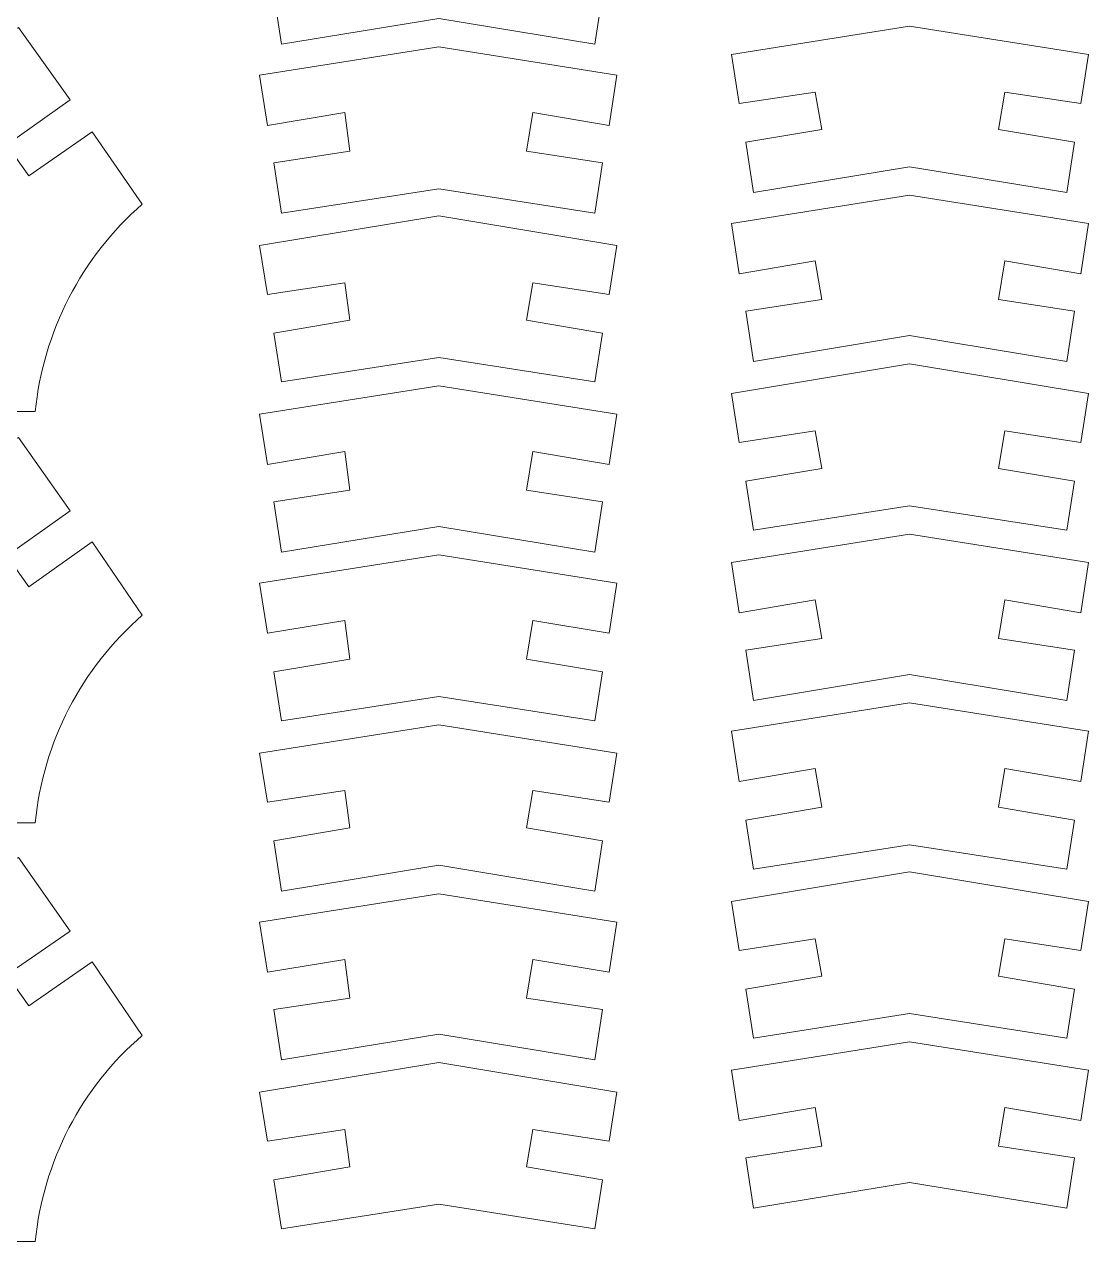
# Model space of a CAD drawing. Header units: centimetres. Extents: x -55.8 to 27.7, y -32.1 to 37.5.
# Drawn here: x -3.16 to 5.1, y -3.17 to 6.28 of the extents above; entities that cross this region are included whole.
import ezdxf

# ---------------------------------------------------------------- set-up
doc = ezdxf.new("R2010")
doc.units = ezdxf.units.CM
doc.header["$MEASUREMENT"] = 0

msp = doc.modelspace()

# ---------------------------------------------------------------- linework, layer by layer
at = {"color": 242, "lineweight": 9}
for points, knots in [([(-1.22, 6.515), (-1.22, 6.515), (-0.63, 6.605), (-0.63, 6.605), (-0.63, 6.605), (-0.63, 6.605), (-0.67, 6.905), (-0.67, 6.905), (-0.67, 6.905), (-0.67, 6.905), (-1.27, 6.815), (-1.27, 6.815), (-1.27, 6.815), (-1.27, 6.815), (-1.33, 7.195), (-1.33, 7.195), (-1.33, 7.195), (-1.33, 7.195), (0.06, 7.415), (0.06, 7.415), (0.06, 7.415), (0.06, 7.415), (1.44, 7.195), (1.44, 7.195), (1.44, 7.195), (1.44, 7.195), (1.38, 6.815), (1.38, 6.815), (1.38, 6.815), (1.38, 6.815), (0.79, 6.905), (0.79, 6.905), (0.79, 6.905), (0.79, 6.905), (0.74, 6.605), (0.74, 6.605), (0.74, 6.605), (0.74, 6.605), (1.33, 6.515), (1.33, 6.515), (1.33, 6.515), (1.33, 6.515), (1.27, 6.125), (1.27, 6.125), (1.27, 6.125), (1.27, 6.125), (0.06, 6.325), (0.06, 6.325), (0.06, 6.325), (0.06, 6.325), (-1.16, 6.125), (-1.16, 6.125), (-1.16, 6.125), (-1.16, 6.125), (-1.22, 6.515), (-1.22, 6.515)], [0, 0, 0, 0, 0.0666667, 0.0666667, 0.0666667, 0.0666667, 0.1333333, 0.1333333, 0.1333333, 0.1333333, 0.2, 0.2, 0.2, 0.2, 0.2666667, 0.2666667, 0.2666667, 0.2666667, 0.3333333, 0.3333333, 0.3333333, 0.3333333, 0.4, 0.4, 0.4, 0.4, 0.4666667, 0.4666667, 0.4666667, 0.4666667, 0.5333333, 0.5333333, 0.5333333, 0.5333333, 0.6, 0.6, 0.6, 0.6, 0.6666667, 0.6666667, 0.6666667, 0.6666667, 0.7333333, 0.7333333, 0.7333333, 0.7333333, 0.8, 0.8, 0.8, 0.8, 0.8666667, 0.8666667, 0.8666667, 0.8666667, 1, 1, 1, 1]), ([(-5.61, 3.275), (-5.67, 3.895), (-5.97, 4.475), (-6.45, 4.885), (-6.45, 4.885), (-6.45, 4.885), (-6.05, 5.445), (-6.05, 5.445), (-6.05, 5.445), (-6.05, 5.445), (-5.56, 5.105), (-5.56, 5.105), (-5.56, 5.105), (-5.56, 5.105), (-5.39, 5.345), (-5.39, 5.345), (-5.39, 5.345), (-5.39, 5.345), (-5.88, 5.695), (-5.88, 5.695), (-5.88, 5.695), (-5.88, 5.695), (-5.49, 6.255), (-5.49, 6.255), (-5.49, 6.255), (-4.77, 5.865), (-3.91, 5.865), (-3.2, 6.255), (-3.2, 6.255), (-3.2, 6.255), (-2.8, 5.695), (-2.8, 5.695), (-2.8, 5.695), (-2.8, 5.695), (-3.29, 5.345), (-3.29, 5.345), (-3.29, 5.345), (-3.29, 5.345), (-3.12, 5.105), (-3.12, 5.105), (-3.12, 5.105), (-3.12, 5.105), (-2.63, 5.445), (-2.63, 5.445), (-2.63, 5.445), (-2.63, 5.445), (-2.24, 4.885), (-2.24, 4.885), (-2.24, 4.885), (-2.71, 4.475), (-3.01, 3.895), (-3.07, 3.275), (-3.07, 3.275), (-3.07, 3.275), (-4.2, 3.275), (-4.2, 3.275), (-4.2, 3.275), (-4.2, 3.275), (-4.2, 3.875), (-4.2, 3.875), (-4.2, 3.875), (-4.2, 3.875), (-4.49, 3.875), (-4.49, 3.875), (-4.49, 3.875), (-4.49, 3.875), (-4.49, 3.275), (-4.49, 3.275), (-4.49, 3.275), (-4.49, 3.275), (-5.61, 3.275), (-5.61, 3.275)], [0, 0, 0, 0, 0.0526316, 0.0526316, 0.0526316, 0.0526316, 0.1052632, 0.1052632, 0.1052632, 0.1052632, 0.1578947, 0.1578947, 0.1578947, 0.1578947, 0.2105263, 0.2105263, 0.2105263, 0.2105263, 0.2631579, 0.2631579, 0.2631579, 0.2631579, 0.3157895, 0.3157895, 0.3157895, 0.3157895, 0.3684211, 0.3684211, 0.3684211, 0.3684211, 0.4210526, 0.4210526, 0.4210526, 0.4210526, 0.4736842, 0.4736842, 0.4736842, 0.4736842, 0.5263158, 0.5263158, 0.5263158, 0.5263158, 0.5789474, 0.5789474, 0.5789474, 0.5789474, 0.6315789, 0.6315789, 0.6315789, 0.6315789, 0.6842105, 0.6842105, 0.6842105, 0.6842105, 0.7368421, 0.7368421, 0.7368421, 0.7368421, 0.7894737, 0.7894737, 0.7894737, 0.7894737, 0.8421053, 0.8421053, 0.8421053, 0.8421053, 0.8947368, 0.8947368, 0.8947368, 0.8947368, 1, 1, 1, 1]), ([(2.44, 5.365), (2.44, 5.365), (3.03, 5.465), (3.03, 5.465), (3.03, 5.465), (3.03, 5.465), (2.98, 5.755), (2.98, 5.755), (2.98, 5.755), (2.98, 5.755), (2.39, 5.665), (2.39, 5.665), (2.39, 5.665), (2.39, 5.665), (2.33, 6.045), (2.33, 6.045), (2.33, 6.045), (2.33, 6.045), (3.71, 6.265), (3.71, 6.265), (3.71, 6.265), (3.71, 6.265), (5.1, 6.045), (5.1, 6.045), (5.1, 6.045), (5.1, 6.045), (5.04, 5.665), (5.04, 5.665), (5.04, 5.665), (5.04, 5.665), (4.45, 5.755), (4.45, 5.755), (4.45, 5.755), (4.45, 5.755), (4.4, 5.465), (4.4, 5.465), (4.4, 5.465), (4.4, 5.465), (4.99, 5.365), (4.99, 5.365), (4.99, 5.365), (4.99, 5.365), (4.93, 4.975), (4.93, 4.975), (4.93, 4.975), (4.93, 4.975), (3.71, 5.175), (3.71, 5.175), (3.71, 5.175), (3.71, 5.175), (2.5, 4.975), (2.5, 4.975), (2.5, 4.975), (2.5, 4.975), (2.44, 5.365), (2.44, 5.365)], [0, 0, 0, 0, 0.0666667, 0.0666667, 0.0666667, 0.0666667, 0.1333333, 0.1333333, 0.1333333, 0.1333333, 0.2, 0.2, 0.2, 0.2, 0.2666667, 0.2666667, 0.2666667, 0.2666667, 0.3333333, 0.3333333, 0.3333333, 0.3333333, 0.4, 0.4, 0.4, 0.4, 0.4666667, 0.4666667, 0.4666667, 0.4666667, 0.5333333, 0.5333333, 0.5333333, 0.5333333, 0.6, 0.6, 0.6, 0.6, 0.6666667, 0.6666667, 0.6666667, 0.6666667, 0.7333333, 0.7333333, 0.7333333, 0.7333333, 0.8, 0.8, 0.8, 0.8, 0.8666667, 0.8666667, 0.8666667, 0.8666667, 1, 1, 1, 1]), ([(-1.22, 5.205), (-1.22, 5.205), (-0.63, 5.295), (-0.63, 5.295), (-0.63, 5.295), (-0.63, 5.295), (-0.67, 5.595), (-0.67, 5.595), (-0.67, 5.595), (-0.67, 5.595), (-1.27, 5.495), (-1.27, 5.495), (-1.27, 5.495), (-1.27, 5.495), (-1.33, 5.885), (-1.33, 5.885), (-1.33, 5.885), (-1.33, 5.885), (0.06, 6.105), (0.06, 6.105), (0.06, 6.105), (0.06, 6.105), (1.44, 5.885), (1.44, 5.885), (1.44, 5.885), (1.44, 5.885), (1.38, 5.495), (1.38, 5.495), (1.38, 5.495), (1.38, 5.495), (0.79, 5.595), (0.79, 5.595), (0.79, 5.595), (0.79, 5.595), (0.74, 5.295), (0.74, 5.295), (0.74, 5.295), (0.74, 5.295), (1.33, 5.205), (1.33, 5.205), (1.33, 5.205), (1.33, 5.205), (1.27, 4.815), (1.27, 4.815), (1.27, 4.815), (1.27, 4.815), (0.06, 5.005), (0.06, 5.005), (0.06, 5.005), (0.06, 5.005), (-1.16, 4.815), (-1.16, 4.815), (-1.16, 4.815), (-1.16, 4.815), (-1.22, 5.205), (-1.22, 5.205)], [0, 0, 0, 0, 0.0666667, 0.0666667, 0.0666667, 0.0666667, 0.1333333, 0.1333333, 0.1333333, 0.1333333, 0.2, 0.2, 0.2, 0.2, 0.2666667, 0.2666667, 0.2666667, 0.2666667, 0.3333333, 0.3333333, 0.3333333, 0.3333333, 0.4, 0.4, 0.4, 0.4, 0.4666667, 0.4666667, 0.4666667, 0.4666667, 0.5333333, 0.5333333, 0.5333333, 0.5333333, 0.6, 0.6, 0.6, 0.6, 0.6666667, 0.6666667, 0.6666667, 0.6666667, 0.7333333, 0.7333333, 0.7333333, 0.7333333, 0.8, 0.8, 0.8, 0.8, 0.8666667, 0.8666667, 0.8666667, 0.8666667, 1, 1, 1, 1]), ([(2.44, 4.055), (2.44, 4.055), (3.03, 4.145), (3.03, 4.145), (3.03, 4.145), (3.03, 4.145), (2.98, 4.445), (2.98, 4.445), (2.98, 4.445), (2.98, 4.445), (2.39, 4.345), (2.39, 4.345), (2.39, 4.345), (2.39, 4.345), (2.33, 4.735), (2.33, 4.735), (2.33, 4.735), (2.33, 4.735), (3.71, 4.955), (3.71, 4.955), (3.71, 4.955), (3.71, 4.955), (5.1, 4.735), (5.1, 4.735), (5.1, 4.735), (5.1, 4.735), (5.04, 4.345), (5.04, 4.345), (5.04, 4.345), (5.04, 4.345), (4.45, 4.445), (4.45, 4.445), (4.45, 4.445), (4.45, 4.445), (4.4, 4.145), (4.4, 4.145), (4.4, 4.145), (4.4, 4.145), (4.99, 4.055), (4.99, 4.055), (4.99, 4.055), (4.99, 4.055), (4.93, 3.665), (4.93, 3.665), (4.93, 3.665), (4.93, 3.665), (3.71, 3.865), (3.71, 3.865), (3.71, 3.865), (3.71, 3.865), (2.5, 3.665), (2.5, 3.665), (2.5, 3.665), (2.5, 3.665), (2.44, 4.055), (2.44, 4.055)], [0, 0, 0, 0, 0.0666667, 0.0666667, 0.0666667, 0.0666667, 0.1333333, 0.1333333, 0.1333333, 0.1333333, 0.2, 0.2, 0.2, 0.2, 0.2666667, 0.2666667, 0.2666667, 0.2666667, 0.3333333, 0.3333333, 0.3333333, 0.3333333, 0.4, 0.4, 0.4, 0.4, 0.4666667, 0.4666667, 0.4666667, 0.4666667, 0.5333333, 0.5333333, 0.5333333, 0.5333333, 0.6, 0.6, 0.6, 0.6, 0.6666667, 0.6666667, 0.6666667, 0.6666667, 0.7333333, 0.7333333, 0.7333333, 0.7333333, 0.8, 0.8, 0.8, 0.8, 0.8666667, 0.8666667, 0.8666667, 0.8666667, 1, 1, 1, 1]), ([(-1.22, 3.885), (-1.22, 3.885), (-0.63, 3.985), (-0.63, 3.985), (-0.63, 3.985), (-0.63, 3.985), (-0.67, 4.275), (-0.67, 4.275), (-0.67, 4.275), (-0.67, 4.275), (-1.27, 4.185), (-1.27, 4.185), (-1.27, 4.185), (-1.27, 4.185), (-1.33, 4.565), (-1.33, 4.565), (-1.33, 4.565), (-1.33, 4.565), (0.06, 4.795), (0.06, 4.795), (0.06, 4.795), (0.06, 4.795), (1.44, 4.565), (1.44, 4.565), (1.44, 4.565), (1.44, 4.565), (1.38, 4.185), (1.38, 4.185), (1.38, 4.185), (1.38, 4.185), (0.79, 4.275), (0.79, 4.275), (0.79, 4.275), (0.79, 4.275), (0.74, 3.985), (0.74, 3.985), (0.74, 3.985), (0.74, 3.985), (1.33, 3.885), (1.33, 3.885), (1.33, 3.885), (1.33, 3.885), (1.27, 3.505), (1.27, 3.505), (1.27, 3.505), (1.27, 3.505), (0.06, 3.695), (0.06, 3.695), (0.06, 3.695), (0.06, 3.695), (-1.16, 3.505), (-1.16, 3.505), (-1.16, 3.505), (-1.16, 3.505), (-1.22, 3.885), (-1.22, 3.885)], [0, 0, 0, 0, 0.0666667, 0.0666667, 0.0666667, 0.0666667, 0.1333333, 0.1333333, 0.1333333, 0.1333333, 0.2, 0.2, 0.2, 0.2, 0.2666667, 0.2666667, 0.2666667, 0.2666667, 0.3333333, 0.3333333, 0.3333333, 0.3333333, 0.4, 0.4, 0.4, 0.4, 0.4666667, 0.4666667, 0.4666667, 0.4666667, 0.5333333, 0.5333333, 0.5333333, 0.5333333, 0.6, 0.6, 0.6, 0.6, 0.6666667, 0.6666667, 0.6666667, 0.6666667, 0.7333333, 0.7333333, 0.7333333, 0.7333333, 0.8, 0.8, 0.8, 0.8, 0.8666667, 0.8666667, 0.8666667, 0.8666667, 1, 1, 1, 1]), ([(2.44, 2.735), (2.44, 2.735), (3.03, 2.835), (3.03, 2.835), (3.03, 2.835), (3.03, 2.835), (2.98, 3.125), (2.98, 3.125), (2.98, 3.125), (2.98, 3.125), (2.39, 3.035), (2.39, 3.035), (2.39, 3.035), (2.39, 3.035), (2.33, 3.415), (2.33, 3.415), (2.33, 3.415), (2.33, 3.415), (3.71, 3.645), (3.71, 3.645), (3.71, 3.645), (3.71, 3.645), (5.1, 3.415), (5.1, 3.415), (5.1, 3.415), (5.1, 3.415), (5.04, 3.035), (5.04, 3.035), (5.04, 3.035), (5.04, 3.035), (4.45, 3.125), (4.45, 3.125), (4.45, 3.125), (4.45, 3.125), (4.4, 2.835), (4.4, 2.835), (4.4, 2.835), (4.4, 2.835), (4.99, 2.735), (4.99, 2.735), (4.99, 2.735), (4.99, 2.735), (4.93, 2.355), (4.93, 2.355), (4.93, 2.355), (4.93, 2.355), (3.71, 2.545), (3.71, 2.545), (3.71, 2.545), (3.71, 2.545), (2.5, 2.355), (2.5, 2.355), (2.5, 2.355), (2.5, 2.355), (2.44, 2.735), (2.44, 2.735)], [0, 0, 0, 0, 0.0666667, 0.0666667, 0.0666667, 0.0666667, 0.1333333, 0.1333333, 0.1333333, 0.1333333, 0.2, 0.2, 0.2, 0.2, 0.2666667, 0.2666667, 0.2666667, 0.2666667, 0.3333333, 0.3333333, 0.3333333, 0.3333333, 0.4, 0.4, 0.4, 0.4, 0.4666667, 0.4666667, 0.4666667, 0.4666667, 0.5333333, 0.5333333, 0.5333333, 0.5333333, 0.6, 0.6, 0.6, 0.6, 0.6666667, 0.6666667, 0.6666667, 0.6666667, 0.7333333, 0.7333333, 0.7333333, 0.7333333, 0.8, 0.8, 0.8, 0.8, 0.8666667, 0.8666667, 0.8666667, 0.8666667, 1, 1, 1, 1]), ([(-1.22, 2.575), (-1.22, 2.575), (-0.63, 2.665), (-0.63, 2.665), (-0.63, 2.665), (-0.63, 2.665), (-0.67, 2.965), (-0.67, 2.965), (-0.67, 2.965), (-0.67, 2.965), (-1.27, 2.865), (-1.27, 2.865), (-1.27, 2.865), (-1.27, 2.865), (-1.33, 3.255), (-1.33, 3.255), (-1.33, 3.255), (-1.33, 3.255), (0.06, 3.475), (0.06, 3.475), (0.06, 3.475), (0.06, 3.475), (1.44, 3.255), (1.44, 3.255), (1.44, 3.255), (1.44, 3.255), (1.38, 2.865), (1.38, 2.865), (1.38, 2.865), (1.38, 2.865), (0.79, 2.965), (0.79, 2.965), (0.79, 2.965), (0.79, 2.965), (0.74, 2.665), (0.74, 2.665), (0.74, 2.665), (0.74, 2.665), (1.33, 2.575), (1.33, 2.575), (1.33, 2.575), (1.33, 2.575), (1.27, 2.185), (1.27, 2.185), (1.27, 2.185), (1.27, 2.185), (0.06, 2.385), (0.06, 2.385), (0.06, 2.385), (0.06, 2.385), (-1.16, 2.185), (-1.16, 2.185), (-1.16, 2.185), (-1.16, 2.185), (-1.22, 2.575), (-1.22, 2.575)], [0, 0, 0, 0, 0.0666667, 0.0666667, 0.0666667, 0.0666667, 0.1333333, 0.1333333, 0.1333333, 0.1333333, 0.2, 0.2, 0.2, 0.2, 0.2666667, 0.2666667, 0.2666667, 0.2666667, 0.3333333, 0.3333333, 0.3333333, 0.3333333, 0.4, 0.4, 0.4, 0.4, 0.4666667, 0.4666667, 0.4666667, 0.4666667, 0.5333333, 0.5333333, 0.5333333, 0.5333333, 0.6, 0.6, 0.6, 0.6, 0.6666667, 0.6666667, 0.6666667, 0.6666667, 0.7333333, 0.7333333, 0.7333333, 0.7333333, 0.8, 0.8, 0.8, 0.8, 0.8666667, 0.8666667, 0.8666667, 0.8666667, 1, 1, 1, 1]), ([(-5.61, 0.085), (-5.67, 0.715), (-5.97, 1.285), (-6.45, 1.695), (-6.45, 1.695), (-6.45, 1.695), (-6.05, 2.265), (-6.05, 2.265), (-6.05, 2.265), (-6.05, 2.265), (-5.56, 1.915), (-5.56, 1.915), (-5.56, 1.915), (-5.56, 1.915), (-5.39, 2.155), (-5.39, 2.155), (-5.39, 2.155), (-5.39, 2.155), (-5.88, 2.505), (-5.88, 2.505), (-5.88, 2.505), (-5.88, 2.505), (-5.49, 3.075), (-5.49, 3.075), (-5.49, 3.075), (-4.77, 2.675), (-3.91, 2.675), (-3.2, 3.075), (-3.2, 3.075), (-3.2, 3.075), (-2.8, 2.505), (-2.8, 2.505), (-2.8, 2.505), (-2.8, 2.505), (-3.29, 2.155), (-3.29, 2.155), (-3.29, 2.155), (-3.29, 2.155), (-3.12, 1.915), (-3.12, 1.915), (-3.12, 1.915), (-3.12, 1.915), (-2.63, 2.265), (-2.63, 2.265), (-2.63, 2.265), (-2.63, 2.265), (-2.24, 1.695), (-2.24, 1.695), (-2.24, 1.695), (-2.71, 1.285), (-3.01, 0.715), (-3.07, 0.085), (-3.07, 0.085), (-3.07, 0.085), (-4.2, 0.085), (-4.2, 0.085), (-4.2, 0.085), (-4.2, 0.085), (-4.2, 0.685), (-4.2, 0.685), (-4.2, 0.685), (-4.2, 0.685), (-4.49, 0.685), (-4.49, 0.685), (-4.49, 0.685), (-4.49, 0.685), (-4.49, 0.085), (-4.49, 0.085), (-4.49, 0.085), (-4.49, 0.085), (-5.61, 0.085), (-5.61, 0.085)], [0, 0, 0, 0, 0.0526316, 0.0526316, 0.0526316, 0.0526316, 0.1052632, 0.1052632, 0.1052632, 0.1052632, 0.1578947, 0.1578947, 0.1578947, 0.1578947, 0.2105263, 0.2105263, 0.2105263, 0.2105263, 0.2631579, 0.2631579, 0.2631579, 0.2631579, 0.3157895, 0.3157895, 0.3157895, 0.3157895, 0.3684211, 0.3684211, 0.3684211, 0.3684211, 0.4210526, 0.4210526, 0.4210526, 0.4210526, 0.4736842, 0.4736842, 0.4736842, 0.4736842, 0.5263158, 0.5263158, 0.5263158, 0.5263158, 0.5789474, 0.5789474, 0.5789474, 0.5789474, 0.6315789, 0.6315789, 0.6315789, 0.6315789, 0.6842105, 0.6842105, 0.6842105, 0.6842105, 0.7368421, 0.7368421, 0.7368421, 0.7368421, 0.7894737, 0.7894737, 0.7894737, 0.7894737, 0.8421053, 0.8421053, 0.8421053, 0.8421053, 0.8947368, 0.8947368, 0.8947368, 0.8947368, 1, 1, 1, 1]), ([(2.44, 1.425), (2.44, 1.425), (3.03, 1.515), (3.03, 1.515), (3.03, 1.515), (3.03, 1.515), (2.98, 1.815), (2.98, 1.815), (2.98, 1.815), (2.98, 1.815), (2.39, 1.715), (2.39, 1.715), (2.39, 1.715), (2.39, 1.715), (2.33, 2.105), (2.33, 2.105), (2.33, 2.105), (2.33, 2.105), (3.71, 2.325), (3.71, 2.325), (3.71, 2.325), (3.71, 2.325), (5.1, 2.105), (5.1, 2.105), (5.1, 2.105), (5.1, 2.105), (5.04, 1.715), (5.04, 1.715), (5.04, 1.715), (5.04, 1.715), (4.45, 1.815), (4.45, 1.815), (4.45, 1.815), (4.45, 1.815), (4.4, 1.515), (4.4, 1.515), (4.4, 1.515), (4.4, 1.515), (4.99, 1.425), (4.99, 1.425), (4.99, 1.425), (4.99, 1.425), (4.93, 1.035), (4.93, 1.035), (4.93, 1.035), (4.93, 1.035), (3.71, 1.235), (3.71, 1.235), (3.71, 1.235), (3.71, 1.235), (2.5, 1.035), (2.5, 1.035), (2.5, 1.035), (2.5, 1.035), (2.44, 1.425), (2.44, 1.425)], [0, 0, 0, 0, 0.0666667, 0.0666667, 0.0666667, 0.0666667, 0.1333333, 0.1333333, 0.1333333, 0.1333333, 0.2, 0.2, 0.2, 0.2, 0.2666667, 0.2666667, 0.2666667, 0.2666667, 0.3333333, 0.3333333, 0.3333333, 0.3333333, 0.4, 0.4, 0.4, 0.4, 0.4666667, 0.4666667, 0.4666667, 0.4666667, 0.5333333, 0.5333333, 0.5333333, 0.5333333, 0.6, 0.6, 0.6, 0.6, 0.6666667, 0.6666667, 0.6666667, 0.6666667, 0.7333333, 0.7333333, 0.7333333, 0.7333333, 0.8, 0.8, 0.8, 0.8, 0.8666667, 0.8666667, 0.8666667, 0.8666667, 1, 1, 1, 1]), ([(-1.22, 1.255), (-1.22, 1.255), (-0.63, 1.355), (-0.63, 1.355), (-0.63, 1.355), (-0.63, 1.355), (-0.67, 1.655), (-0.67, 1.655), (-0.67, 1.655), (-0.67, 1.655), (-1.27, 1.555), (-1.27, 1.555), (-1.27, 1.555), (-1.27, 1.555), (-1.33, 1.945), (-1.33, 1.945), (-1.33, 1.945), (-1.33, 1.945), (0.06, 2.165), (0.06, 2.165), (0.06, 2.165), (0.06, 2.165), (1.44, 1.945), (1.44, 1.945), (1.44, 1.945), (1.44, 1.945), (1.38, 1.555), (1.38, 1.555), (1.38, 1.555), (1.38, 1.555), (0.79, 1.655), (0.79, 1.655), (0.79, 1.655), (0.79, 1.655), (0.74, 1.355), (0.74, 1.355), (0.74, 1.355), (0.74, 1.355), (1.33, 1.255), (1.33, 1.255), (1.33, 1.255), (1.33, 1.255), (1.27, 0.875), (1.27, 0.875), (1.27, 0.875), (1.27, 0.875), (0.06, 1.065), (0.06, 1.065), (0.06, 1.065), (0.06, 1.065), (-1.16, 0.875), (-1.16, 0.875), (-1.16, 0.875), (-1.16, 0.875), (-1.22, 1.255), (-1.22, 1.255)], [0, 0, 0, 0, 0.0666667, 0.0666667, 0.0666667, 0.0666667, 0.1333333, 0.1333333, 0.1333333, 0.1333333, 0.2, 0.2, 0.2, 0.2, 0.2666667, 0.2666667, 0.2666667, 0.2666667, 0.3333333, 0.3333333, 0.3333333, 0.3333333, 0.4, 0.4, 0.4, 0.4, 0.4666667, 0.4666667, 0.4666667, 0.4666667, 0.5333333, 0.5333333, 0.5333333, 0.5333333, 0.6, 0.6, 0.6, 0.6, 0.6666667, 0.6666667, 0.6666667, 0.6666667, 0.7333333, 0.7333333, 0.7333333, 0.7333333, 0.8, 0.8, 0.8, 0.8, 0.8666667, 0.8666667, 0.8666667, 0.8666667, 1, 1, 1, 1]), ([(2.44, 0.105), (2.44, 0.105), (3.03, 0.205), (3.03, 0.205), (3.03, 0.205), (3.03, 0.205), (2.98, 0.505), (2.98, 0.505), (2.98, 0.505), (2.98, 0.505), (2.39, 0.405), (2.39, 0.405), (2.39, 0.405), (2.39, 0.405), (2.33, 0.795), (2.33, 0.795), (2.33, 0.795), (2.33, 0.795), (3.71, 1.015), (3.71, 1.015), (3.71, 1.015), (3.71, 1.015), (5.1, 0.795), (5.1, 0.795), (5.1, 0.795), (5.1, 0.795), (5.04, 0.405), (5.04, 0.405), (5.04, 0.405), (5.04, 0.405), (4.45, 0.505), (4.45, 0.505), (4.45, 0.505), (4.45, 0.505), (4.4, 0.205), (4.4, 0.205), (4.4, 0.205), (4.4, 0.205), (4.99, 0.105), (4.99, 0.105), (4.99, 0.105), (4.99, 0.105), (4.93, -0.275), (4.93, -0.275), (4.93, -0.275), (4.93, -0.275), (3.71, -0.085), (3.71, -0.085), (3.71, -0.085), (3.71, -0.085), (2.5, -0.275), (2.5, -0.275), (2.5, -0.275), (2.5, -0.275), (2.44, 0.105), (2.44, 0.105)], [0, 0, 0, 0, 0.0666667, 0.0666667, 0.0666667, 0.0666667, 0.1333333, 0.1333333, 0.1333333, 0.1333333, 0.2, 0.2, 0.2, 0.2, 0.2666667, 0.2666667, 0.2666667, 0.2666667, 0.3333333, 0.3333333, 0.3333333, 0.3333333, 0.4, 0.4, 0.4, 0.4, 0.4666667, 0.4666667, 0.4666667, 0.4666667, 0.5333333, 0.5333333, 0.5333333, 0.5333333, 0.6, 0.6, 0.6, 0.6, 0.6666667, 0.6666667, 0.6666667, 0.6666667, 0.7333333, 0.7333333, 0.7333333, 0.7333333, 0.8, 0.8, 0.8, 0.8, 0.8666667, 0.8666667, 0.8666667, 0.8666667, 1, 1, 1, 1]), ([(-1.22, -0.055), (-1.22, -0.055), (-0.63, 0.045), (-0.63, 0.045), (-0.63, 0.045), (-0.63, 0.045), (-0.67, 0.335), (-0.67, 0.335), (-0.67, 0.335), (-0.67, 0.335), (-1.27, 0.245), (-1.27, 0.245), (-1.27, 0.245), (-1.27, 0.245), (-1.33, 0.625), (-1.33, 0.625), (-1.33, 0.625), (-1.33, 0.625), (0.06, 0.845), (0.06, 0.845), (0.06, 0.845), (0.06, 0.845), (1.44, 0.625), (1.44, 0.625), (1.44, 0.625), (1.44, 0.625), (1.38, 0.245), (1.38, 0.245), (1.38, 0.245), (1.38, 0.245), (0.79, 0.335), (0.79, 0.335), (0.79, 0.335), (0.79, 0.335), (0.74, 0.045), (0.74, 0.045), (0.74, 0.045), (0.74, 0.045), (1.33, -0.055), (1.33, -0.055), (1.33, -0.055), (1.33, -0.055), (1.27, -0.445), (1.27, -0.445), (1.27, -0.445), (1.27, -0.445), (0.06, -0.245), (0.06, -0.245), (0.06, -0.245), (0.06, -0.245), (-1.16, -0.445), (-1.16, -0.445), (-1.16, -0.445), (-1.16, -0.445), (-1.22, -0.055), (-1.22, -0.055)], [0, 0, 0, 0, 0.0666667, 0.0666667, 0.0666667, 0.0666667, 0.1333333, 0.1333333, 0.1333333, 0.1333333, 0.2, 0.2, 0.2, 0.2, 0.2666667, 0.2666667, 0.2666667, 0.2666667, 0.3333333, 0.3333333, 0.3333333, 0.3333333, 0.4, 0.4, 0.4, 0.4, 0.4666667, 0.4666667, 0.4666667, 0.4666667, 0.5333333, 0.5333333, 0.5333333, 0.5333333, 0.6, 0.6, 0.6, 0.6, 0.6666667, 0.6666667, 0.6666667, 0.6666667, 0.7333333, 0.7333333, 0.7333333, 0.7333333, 0.8, 0.8, 0.8, 0.8, 0.8666667, 0.8666667, 0.8666667, 0.8666667, 1, 1, 1, 1]), ([(-5.61, -3.165), (-5.67, -2.545), (-5.97, -1.965), (-6.45, -1.565), (-6.45, -1.565), (-6.45, -1.565), (-6.05, -0.995), (-6.05, -0.995), (-6.05, -0.995), (-6.05, -0.995), (-5.56, -1.335), (-5.56, -1.335), (-5.56, -1.335), (-5.56, -1.335), (-5.39, -1.095), (-5.39, -1.095), (-5.39, -1.095), (-5.39, -1.095), (-5.88, -0.755), (-5.88, -0.755), (-5.88, -0.755), (-5.88, -0.755), (-5.49, -0.185), (-5.49, -0.185), (-5.49, -0.185), (-4.77, -0.575), (-3.91, -0.575), (-3.2, -0.185), (-3.2, -0.185), (-3.2, -0.185), (-2.8, -0.755), (-2.8, -0.755), (-2.8, -0.755), (-2.8, -0.755), (-3.29, -1.095), (-3.29, -1.095), (-3.29, -1.095), (-3.29, -1.095), (-3.12, -1.335), (-3.12, -1.335), (-3.12, -1.335), (-3.12, -1.335), (-2.63, -0.995), (-2.63, -0.995), (-2.63, -0.995), (-2.63, -0.995), (-2.24, -1.565), (-2.24, -1.565), (-2.24, -1.565), (-2.71, -1.965), (-3.01, -2.545), (-3.07, -3.165), (-3.07, -3.165), (-3.07, -3.165), (-4.2, -3.165), (-4.2, -3.165), (-4.2, -3.165), (-4.2, -3.165), (-4.2, -2.565), (-4.2, -2.565), (-4.2, -2.565), (-4.2, -2.565), (-4.49, -2.565), (-4.49, -2.565), (-4.49, -2.565), (-4.49, -2.565), (-4.49, -3.165), (-4.49, -3.165), (-4.49, -3.165), (-4.49, -3.165), (-5.61, -3.165), (-5.61, -3.165)], [0, 0, 0, 0, 0.0526316, 0.0526316, 0.0526316, 0.0526316, 0.1052632, 0.1052632, 0.1052632, 0.1052632, 0.1578947, 0.1578947, 0.1578947, 0.1578947, 0.2105263, 0.2105263, 0.2105263, 0.2105263, 0.2631579, 0.2631579, 0.2631579, 0.2631579, 0.3157895, 0.3157895, 0.3157895, 0.3157895, 0.3684211, 0.3684211, 0.3684211, 0.3684211, 0.4210526, 0.4210526, 0.4210526, 0.4210526, 0.4736842, 0.4736842, 0.4736842, 0.4736842, 0.5263158, 0.5263158, 0.5263158, 0.5263158, 0.5789474, 0.5789474, 0.5789474, 0.5789474, 0.6315789, 0.6315789, 0.6315789, 0.6315789, 0.6842105, 0.6842105, 0.6842105, 0.6842105, 0.7368421, 0.7368421, 0.7368421, 0.7368421, 0.7894737, 0.7894737, 0.7894737, 0.7894737, 0.8421053, 0.8421053, 0.8421053, 0.8421053, 0.8947368, 0.8947368, 0.8947368, 0.8947368, 1, 1, 1, 1]), ([(2.44, -1.205), (2.44, -1.205), (3.03, -1.105), (3.03, -1.105), (3.03, -1.105), (3.03, -1.105), (2.98, -0.815), (2.98, -0.815), (2.98, -0.815), (2.98, -0.815), (2.39, -0.905), (2.39, -0.905), (2.39, -0.905), (2.39, -0.905), (2.33, -0.525), (2.33, -0.525), (2.33, -0.525), (2.33, -0.525), (3.71, -0.295), (3.71, -0.295), (3.71, -0.295), (3.71, -0.295), (5.1, -0.525), (5.1, -0.525), (5.1, -0.525), (5.1, -0.525), (5.04, -0.905), (5.04, -0.905), (5.04, -0.905), (5.04, -0.905), (4.45, -0.815), (4.45, -0.815), (4.45, -0.815), (4.45, -0.815), (4.4, -1.105), (4.4, -1.105), (4.4, -1.105), (4.4, -1.105), (4.99, -1.205), (4.99, -1.205), (4.99, -1.205), (4.99, -1.205), (4.93, -1.585), (4.93, -1.585), (4.93, -1.585), (4.93, -1.585), (3.71, -1.395), (3.71, -1.395), (3.71, -1.395), (3.71, -1.395), (2.5, -1.585), (2.5, -1.585), (2.5, -1.585), (2.5, -1.585), (2.44, -1.205), (2.44, -1.205)], [0, 0, 0, 0, 0.0666667, 0.0666667, 0.0666667, 0.0666667, 0.1333333, 0.1333333, 0.1333333, 0.1333333, 0.2, 0.2, 0.2, 0.2, 0.2666667, 0.2666667, 0.2666667, 0.2666667, 0.3333333, 0.3333333, 0.3333333, 0.3333333, 0.4, 0.4, 0.4, 0.4, 0.4666667, 0.4666667, 0.4666667, 0.4666667, 0.5333333, 0.5333333, 0.5333333, 0.5333333, 0.6, 0.6, 0.6, 0.6, 0.6666667, 0.6666667, 0.6666667, 0.6666667, 0.7333333, 0.7333333, 0.7333333, 0.7333333, 0.8, 0.8, 0.8, 0.8, 0.8666667, 0.8666667, 0.8666667, 0.8666667, 1, 1, 1, 1]), ([(-1.22, -1.365), (-1.22, -1.365), (-0.63, -1.275), (-0.63, -1.275), (-0.63, -1.275), (-0.63, -1.275), (-0.67, -0.975), (-0.67, -0.975), (-0.67, -0.975), (-0.67, -0.975), (-1.27, -1.075), (-1.27, -1.075), (-1.27, -1.075), (-1.27, -1.075), (-1.33, -0.685), (-1.33, -0.685), (-1.33, -0.685), (-1.33, -0.685), (0.06, -0.465), (0.06, -0.465), (0.06, -0.465), (0.06, -0.465), (1.44, -0.685), (1.44, -0.685), (1.44, -0.685), (1.44, -0.685), (1.38, -1.075), (1.38, -1.075), (1.38, -1.075), (1.38, -1.075), (0.79, -0.975), (0.79, -0.975), (0.79, -0.975), (0.79, -0.975), (0.74, -1.275), (0.74, -1.275), (0.74, -1.275), (0.74, -1.275), (1.33, -1.365), (1.33, -1.365), (1.33, -1.365), (1.33, -1.365), (1.27, -1.755), (1.27, -1.755), (1.27, -1.755), (1.27, -1.755), (0.06, -1.555), (0.06, -1.555), (0.06, -1.555), (0.06, -1.555), (-1.16, -1.755), (-1.16, -1.755), (-1.16, -1.755), (-1.16, -1.755), (-1.22, -1.365), (-1.22, -1.365)], [0, 0, 0, 0, 0.0666667, 0.0666667, 0.0666667, 0.0666667, 0.1333333, 0.1333333, 0.1333333, 0.1333333, 0.2, 0.2, 0.2, 0.2, 0.2666667, 0.2666667, 0.2666667, 0.2666667, 0.3333333, 0.3333333, 0.3333333, 0.3333333, 0.4, 0.4, 0.4, 0.4, 0.4666667, 0.4666667, 0.4666667, 0.4666667, 0.5333333, 0.5333333, 0.5333333, 0.5333333, 0.6, 0.6, 0.6, 0.6, 0.6666667, 0.6666667, 0.6666667, 0.6666667, 0.7333333, 0.7333333, 0.7333333, 0.7333333, 0.8, 0.8, 0.8, 0.8, 0.8666667, 0.8666667, 0.8666667, 0.8666667, 1, 1, 1, 1]), ([(2.44, -2.515), (2.44, -2.515), (3.03, -2.425), (3.03, -2.425), (3.03, -2.425), (3.03, -2.425), (2.98, -2.125), (2.98, -2.125), (2.98, -2.125), (2.98, -2.125), (2.39, -2.225), (2.39, -2.225), (2.39, -2.225), (2.39, -2.225), (2.33, -1.835), (2.33, -1.835), (2.33, -1.835), (2.33, -1.835), (3.71, -1.615), (3.71, -1.615), (3.71, -1.615), (3.71, -1.615), (5.1, -1.835), (5.1, -1.835), (5.1, -1.835), (5.1, -1.835), (5.04, -2.225), (5.04, -2.225), (5.04, -2.225), (5.04, -2.225), (4.45, -2.125), (4.45, -2.125), (4.45, -2.125), (4.45, -2.125), (4.4, -2.425), (4.4, -2.425), (4.4, -2.425), (4.4, -2.425), (4.99, -2.515), (4.99, -2.515), (4.99, -2.515), (4.99, -2.515), (4.93, -2.905), (4.93, -2.905), (4.93, -2.905), (4.93, -2.905), (3.71, -2.705), (3.71, -2.705), (3.71, -2.705), (3.71, -2.705), (2.5, -2.905), (2.5, -2.905), (2.5, -2.905), (2.5, -2.905), (2.44, -2.515), (2.44, -2.515)], [0, 0, 0, 0, 0.0666667, 0.0666667, 0.0666667, 0.0666667, 0.1333333, 0.1333333, 0.1333333, 0.1333333, 0.2, 0.2, 0.2, 0.2, 0.2666667, 0.2666667, 0.2666667, 0.2666667, 0.3333333, 0.3333333, 0.3333333, 0.3333333, 0.4, 0.4, 0.4, 0.4, 0.4666667, 0.4666667, 0.4666667, 0.4666667, 0.5333333, 0.5333333, 0.5333333, 0.5333333, 0.6, 0.6, 0.6, 0.6, 0.6666667, 0.6666667, 0.6666667, 0.6666667, 0.7333333, 0.7333333, 0.7333333, 0.7333333, 0.8, 0.8, 0.8, 0.8, 0.8666667, 0.8666667, 0.8666667, 0.8666667, 1, 1, 1, 1]), ([(-1.22, -2.685), (-1.22, -2.685), (-0.63, -2.585), (-0.63, -2.585), (-0.63, -2.585), (-0.63, -2.585), (-0.67, -2.295), (-0.67, -2.295), (-0.67, -2.295), (-0.67, -2.295), (-1.27, -2.385), (-1.27, -2.385), (-1.27, -2.385), (-1.27, -2.385), (-1.33, -2.005), (-1.33, -2.005), (-1.33, -2.005), (-1.33, -2.005), (0.06, -1.775), (0.06, -1.775), (0.06, -1.775), (0.06, -1.775), (1.44, -2.005), (1.44, -2.005), (1.44, -2.005), (1.44, -2.005), (1.38, -2.385), (1.38, -2.385), (1.38, -2.385), (1.38, -2.385), (0.79, -2.295), (0.79, -2.295), (0.79, -2.295), (0.79, -2.295), (0.74, -2.585), (0.74, -2.585), (0.74, -2.585), (0.74, -2.585), (1.33, -2.685), (1.33, -2.685), (1.33, -2.685), (1.33, -2.685), (1.27, -3.065), (1.27, -3.065), (1.27, -3.065), (1.27, -3.065), (0.06, -2.875), (0.06, -2.875), (0.06, -2.875), (0.06, -2.875), (-1.16, -3.065), (-1.16, -3.065), (-1.16, -3.065), (-1.16, -3.065), (-1.22, -2.685), (-1.22, -2.685)], [0, 0, 0, 0, 0.0666667, 0.0666667, 0.0666667, 0.0666667, 0.1333333, 0.1333333, 0.1333333, 0.1333333, 0.2, 0.2, 0.2, 0.2, 0.2666667, 0.2666667, 0.2666667, 0.2666667, 0.3333333, 0.3333333, 0.3333333, 0.3333333, 0.4, 0.4, 0.4, 0.4, 0.4666667, 0.4666667, 0.4666667, 0.4666667, 0.5333333, 0.5333333, 0.5333333, 0.5333333, 0.6, 0.6, 0.6, 0.6, 0.6666667, 0.6666667, 0.6666667, 0.6666667, 0.7333333, 0.7333333, 0.7333333, 0.7333333, 0.8, 0.8, 0.8, 0.8, 0.8666667, 0.8666667, 0.8666667, 0.8666667, 1, 1, 1, 1])]:
    msp.add_open_spline(points, degree=3, knots=knots, dxfattribs=at)

doc.saveas('drawing.dxf')
